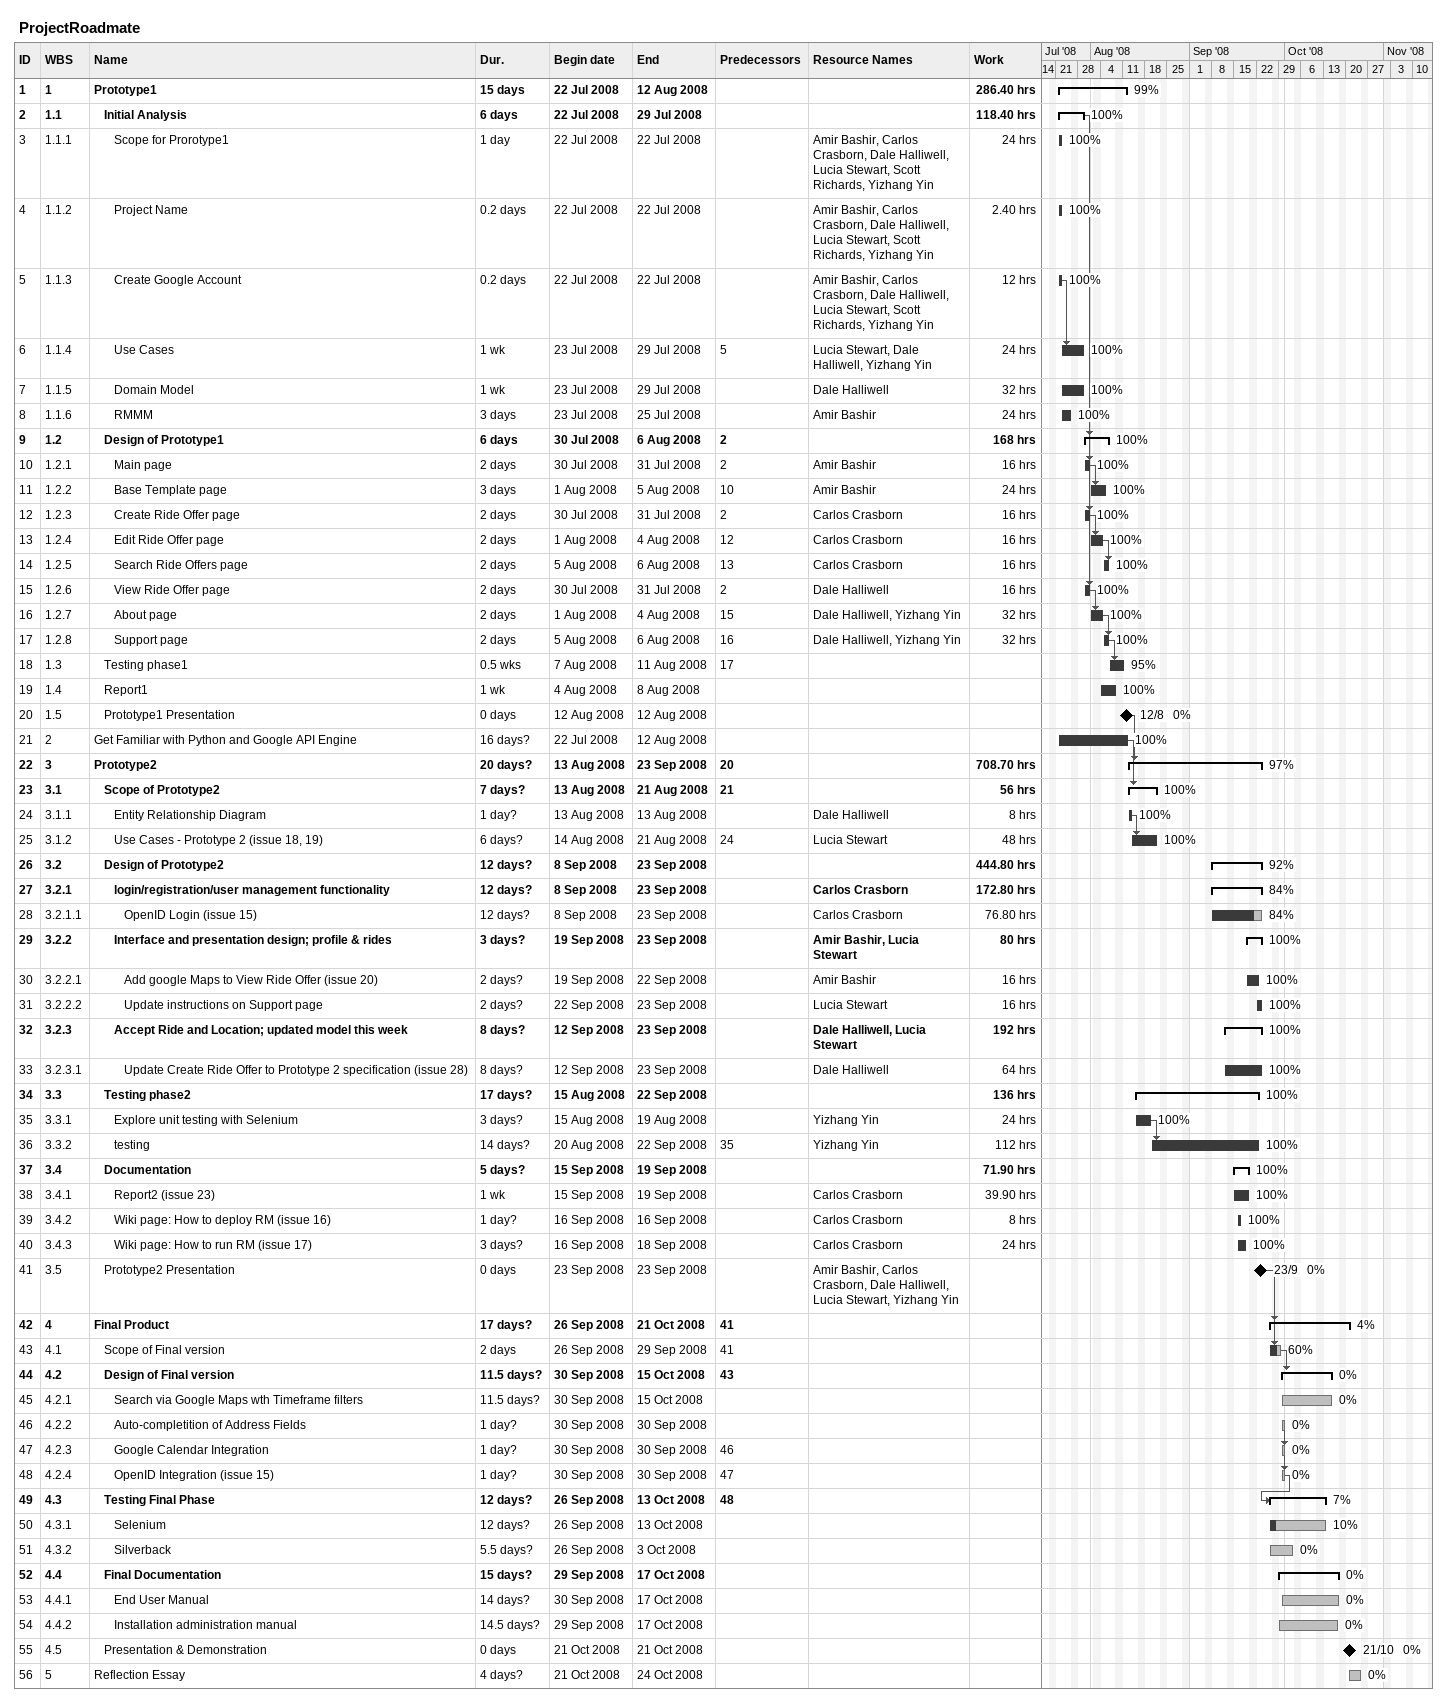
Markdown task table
ProjectRoadmate

| ID | WBS | Task | Duration | Start | Finish | Predecessors | Resources | % complete | Work (h) |
|---|---|---|---|---|---|---|---|---|---|
| 1 | 1 | **Prototype1** | 15d | 2008-07-22 | 2008-08-12 |  |  | 99 | 286.40 |
| 2 | 1.1 | **Initial Analysis** | 6d | 2008-07-22 | 2008-07-29 |  |  | 100 | 118.40 |
| 3 | 1.1.1 | Scope for Prorotype1 | 1d | 2008-07-22 | 2008-07-22 |  | Amir Bashir, Carlos Crasborn, Dale Halliwell, Lucia Stewart, Scott Richards, Yizhang Yin | 100 | 24 |
| 4 | 1.1.2 | Project Name | 0.2d | 2008-07-22 | 2008-07-22 |  | Amir Bashir, Carlos Crasborn, Dale Halliwell, Lucia Stewart, Scott Richards, Yizhang Yin | 100 | 2.40 |
| 5 | 1.1.3 | Create Google Account | 0.2d | 2008-07-22 | 2008-07-22 |  | Amir Bashir, Carlos Crasborn, Dale Halliwell, Lucia Stewart, Scott Richards, Yizhang Yin | 100 | 12 |
| 6 | 1.1.4 | Use Cases | 1w | 2008-07-23 | 2008-07-29 | 5 | Lucia Stewart, Dale Halliwell, Yizhang Yin | 100 | 24 |
| 7 | 1.1.5 | Domain Model | 1w | 2008-07-23 | 2008-07-29 |  | Dale Halliwell | 100 | 32 |
| 8 | 1.1.6 | RMMM | 3d | 2008-07-23 | 2008-07-25 |  | Amir Bashir | 100 | 24 |
| 9 | 1.2 | **Design of Prototype1** | 6d | 2008-07-30 | 2008-08-06 | 2 |  | 100 | 168 |
| 10 | 1.2.1 | Main page | 2d | 2008-07-30 | 2008-07-31 | 2 | Amir Bashir | 100 | 16 |
| 11 | 1.2.2 | Base Template page | 3d | 2008-08-01 | 2008-08-05 | 10 | Amir Bashir | 100 | 24 |
| 12 | 1.2.3 | Create Ride Offer page | 2d | 2008-07-30 | 2008-07-31 | 2 | Carlos Crasborn | 100 | 16 |
| 13 | 1.2.4 | Edit Ride Offer page | 2d | 2008-08-01 | 2008-08-04 | 12 | Carlos Crasborn | 100 | 16 |
| 14 | 1.2.5 | Search Ride Offers page | 2d | 2008-08-05 | 2008-08-06 | 13 | Carlos Crasborn | 100 | 16 |
| 15 | 1.2.6 | View Ride Offer page | 2d | 2008-07-30 | 2008-07-31 | 2 | Dale Halliwell | 100 | 16 |
| 16 | 1.2.7 | About page | 2d | 2008-08-01 | 2008-08-04 | 15 | Dale Halliwell, Yizhang Yin | 100 | 32 |
| 17 | 1.2.8 | Support page | 2d | 2008-08-05 | 2008-08-06 | 16 | Dale Halliwell, Yizhang Yin | 100 | 32 |
| 18 | 1.3 | Testing phase1 | 0.5w | 2008-08-07 | 2008-08-11 | 17 |  | 95 |  |
| 19 | 1.4 | Report1 | 1w | 2008-08-04 | 2008-08-08 |  |  | 100 |  |
| 20 | 1.5 | Prototype1 Presentation | 0d | 2008-08-12 | 2008-08-12 |  |  | 0 |  |
| 21 | 2 | Get Familiar with Python and Google API Engine | 16d? | 2008-07-22 | 2008-08-12 |  |  | 100 |  |
| 22 | 3 | **Prototype2** | 20d? | 2008-08-13 | 2008-09-23 | 20 |  | 97 | 708.70 |
| 23 | 3.1 | **Scope of Prototype2** | 7d? | 2008-08-13 | 2008-08-21 | 21 |  | 100 | 56 |
| 24 | 3.1.1 | Entity Relationship Diagram | 1d? | 2008-08-13 | 2008-08-13 |  | Dale Halliwell | 100 | 8 |
| 25 | 3.1.2 | Use Cases - Prototype 2 (issue 18, 19) | 6d? | 2008-08-14 | 2008-08-21 | 24 | Lucia Stewart | 100 | 48 |
| 26 | 3.2 | **Design of Prototype2** | 12d? | 2008-09-08 | 2008-09-23 |  |  | 92 | 444.80 |
| 27 | 3.2.1 | **login/registration/user management functionality** | 12d? | 2008-09-08 | 2008-09-23 |  | Carlos Crasborn | 84 | 172.80 |
| 28 | 3.2.1.1 | OpenID Login (issue 15) | 12d? | 2008-09-08 | 2008-09-23 |  | Carlos Crasborn | 84 | 76.80 |
| 29 | 3.2.2 | **Interface and presentation design; profile & rides** | 3d? | 2008-09-19 | 2008-09-23 |  | Amir Bashir, Lucia Stewart | 100 | 80 |
| 30 | 3.2.2.1 | Add google Maps to View Ride Offer (issue 20) | 2d? | 2008-09-19 | 2008-09-22 |  | Amir Bashir | 100 | 16 |
| 31 | 3.2.2.2 | Update instructions on Support page | 2d? | 2008-09-22 | 2008-09-23 |  | Lucia Stewart | 100 | 16 |
| 32 | 3.2.3 | **Accept Ride and Location; updated model this week** | 8d? | 2008-09-12 | 2008-09-23 |  | Dale Halliwell, Lucia Stewart | 100 | 192 |
| 33 | 3.2.3.1 | Update Create Ride Offer to Prototype 2 specification (issue 28) | 8d? | 2008-09-12 | 2008-09-23 |  | Dale Halliwell | 100 | 64 |
| 34 | 3.3 | **Testing phase2** | 17d? | 2008-08-15 | 2008-09-22 |  |  | 100 | 136 |
| 35 | 3.3.1 | Explore unit testing with Selenium | 3d? | 2008-08-15 | 2008-08-19 |  | Yizhang Yin | 100 | 24 |
| 36 | 3.3.2 | testing | 14d? | 2008-08-20 | 2008-09-22 | 35 | Yizhang Yin | 100 | 112 |
| 37 | 3.4 | **Documentation** | 5d? | 2008-09-15 | 2008-09-19 |  |  | 100 | 71.90 |
| 38 | 3.4.1 | Report2 (issue 23) | 1w | 2008-09-15 | 2008-09-19 |  | Carlos Crasborn | 100 | 39.90 |
| 39 | 3.4.2 | Wiki page: How to deploy RM (issue 16) | 1d? | 2008-09-16 | 2008-09-16 |  | Carlos Crasborn | 100 | 8 |
| 40 | 3.4.3 | Wiki page: How to run RM (issue 17) | 3d? | 2008-09-16 | 2008-09-18 |  | Carlos Crasborn | 100 | 24 |
| 41 | 3.5 | Prototype2 Presentation | 0d | 2008-09-23 | 2008-09-23 |  | Amir Bashir, Carlos Crasborn, Dale Halliwell, Lucia Stewart, Yizhang Yin | 0 |  |
| 42 | 4 | **Final Product** | 17d? | 2008-09-26 | 2008-10-21 | 41 |  | 4 |  |
| 43 | 4.1 | Scope of Final version | 2d | 2008-09-26 | 2008-09-29 | 41 |  | 60 |  |
| 44 | 4.2 | **Design of Final version** | 11.5d? | 2008-09-30 | 2008-10-15 | 43 |  | 0 |  |
| 45 | 4.2.1 | Search via Google Maps wth Timeframe filters | 11.5d? | 2008-09-30 | 2008-10-15 |  |  | 0 |  |
| 46 | 4.2.2 | Auto-completition of Address Fields | 1d? | 2008-09-30 | 2008-09-30 |  |  | 0 |  |
| 47 | 4.2.3 | Google Calendar Integration | 1d? | 2008-09-30 | 2008-09-30 | 46 |  | 0 |  |
| 48 | 4.2.4 | OpenID Integration (issue 15) | 1d? | 2008-09-30 | 2008-09-30 | 47 |  | 0 |  |
| 49 | 4.3 | **Testing Final Phase** | 12d? | 2008-09-26 | 2008-10-13 | 48 |  | 7 |  |
| 50 | 4.3.1 | Selenium | 12d? | 2008-09-26 | 2008-10-13 |  |  | 10 |  |
| 51 | 4.3.2 | Silverback | 5.5d? | 2008-09-26 | 2008-10-03 |  |  | 0 |  |
| 52 | 4.4 | **Final Documentation** | 15d? | 2008-09-29 | 2008-10-17 |  |  | 0 |  |
| 53 | 4.4.1 | End User Manual | 14d? | 2008-09-30 | 2008-10-17 |  |  | 0 |  |
| 54 | 4.4.2 | Installation administration manual | 14.5d? | 2008-09-29 | 2008-10-17 |  |  | 0 |  |
| 55 | 4.5 | Presentation & Demonstration | 0d | 2008-10-21 | 2008-10-21 |  |  | 0 |  |
| 56 | 5 | Reflection Essay | 4d? | 2008-10-21 | 2008-10-24 |  |  | 0 |  |
